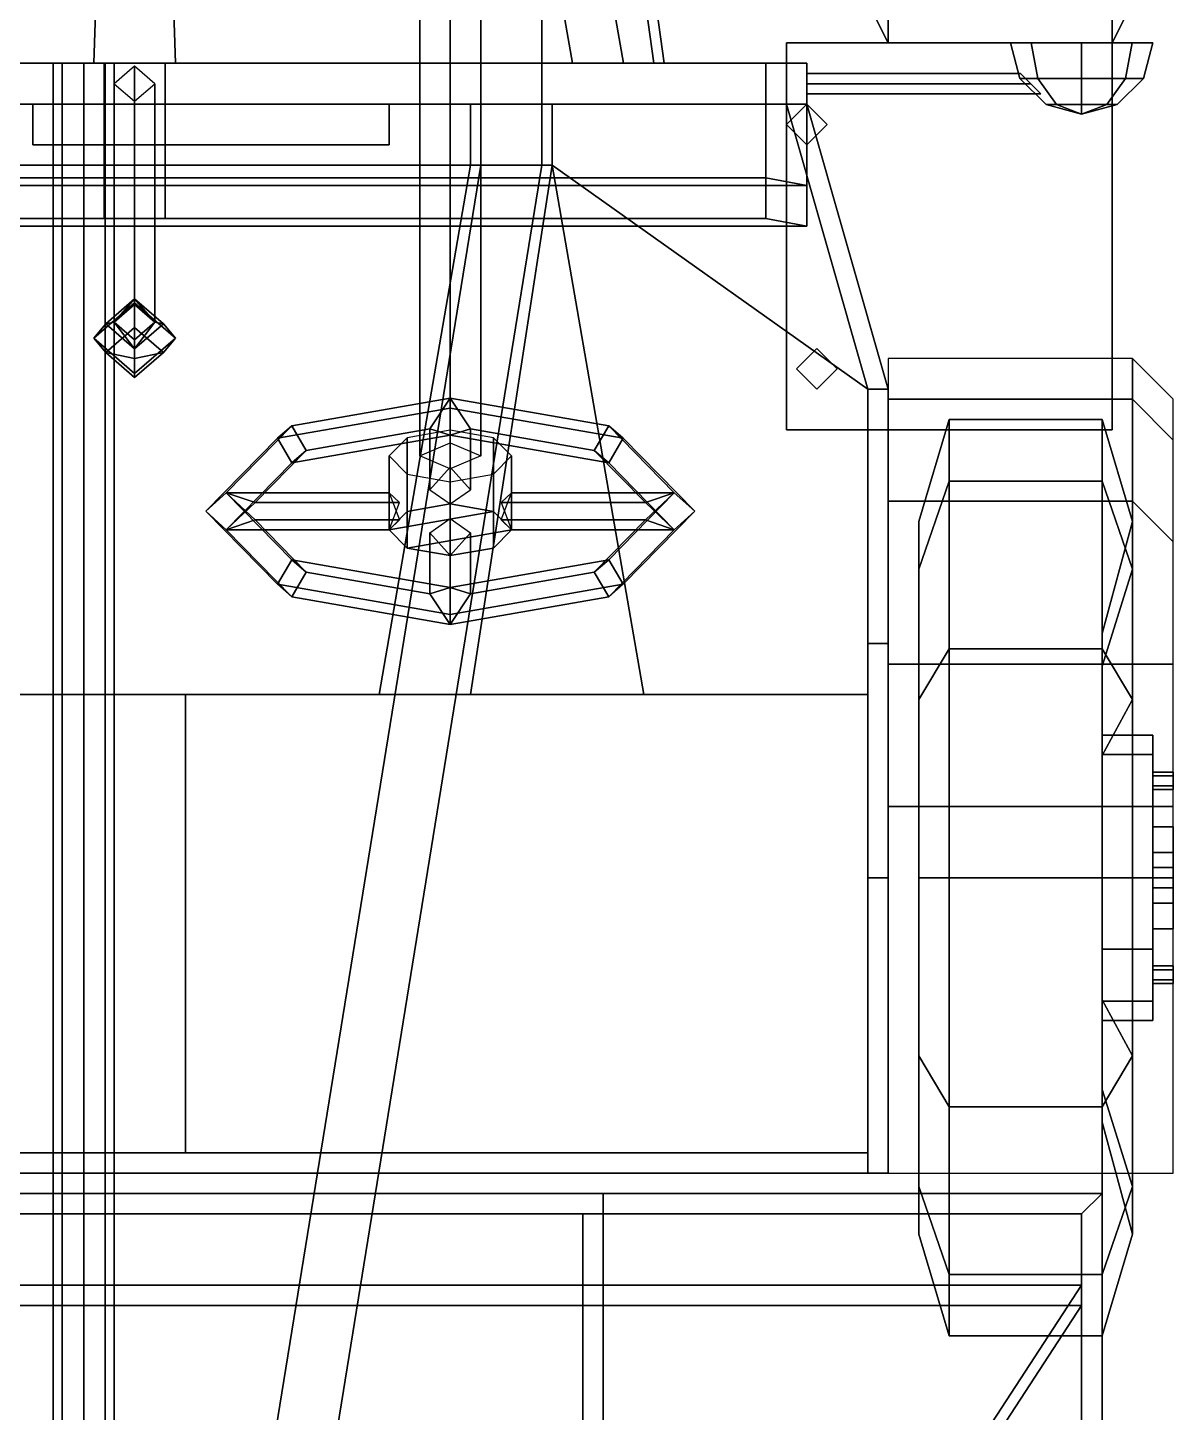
# Model space of a CAD drawing. Header units: millimetres. Extents: x -1 to 1, y -2.9 to 10.8.
# Drawn here: x -0.105 to 1.02, y -0.165 to 1.195 of the extents above; entities that cross this region are included whole.
import ezdxf

# ---------------------------------------------------------------- set-up
doc = ezdxf.new("R2010")
doc.units = ezdxf.units.MM
for name, color, linetype in [('cargo_box', 3, 'Continuous'), ('frame', 5, 'Continuous'), ('insides', 1, 'Continuous'), ('wheels', 2, 'Continuous')]:
    doc.layers.add(name, color=color, linetype=linetype)

msp = doc.modelspace()

# ---------------------------------------------------------------- linework, layer by layer
for points in [[(0.35, 2.38, 0.68), (0.52, 1.16, 0.68), (-0.52, 1.16, 0.68), (-0.35, 2.38, 0.68)], [(0.481, 1.44, 1.1189), (0.52, 1.16, 0.68), (0.35, 2.38, 0.68), (0.35, 2.38, 0.88)], [(-0.381, 1.44, 1.2289), (-0.43, 1.16, 1.32), (-0.04, 1.16, 1.34), (-0.031, 1.44, 1.2589)], [(-0.031, 1.44, 1.2589), (-0.04, 1.16, 1.34), (0.04, 1.16, 1.34), (0.031, 1.44, 1.2589)], [(0.031, 1.44, 1.2589), (0.04, 1.16, 1.34), (0.43, 1.16, 1.32), (0.381, 1.44, 1.2289)], [(0.381, 1.44, 1.2289), (0.43, 1.16, 1.32), (0.48, 1.16, 1.3), (0.431, 1.44, 1.2089)], [(0.431, 1.44, 1.2089), (0.48, 1.16, 1.3), (0.51, 1.16, 1.26), (0.471, 1.44, 1.1689)], [(0.471, 1.44, 1.1689), (0.51, 1.16, 1.26), (0.52, 1.16, 1.19), (0.481, 1.44, 1.1189)], [(0.481, 1.44, 1.1189), (0.52, 1.16, 1.19), (0.52, 1.16, 0.68)], [(0.74, 1.18, 0.48), (0.74, 1.21, 0.62), (0.7, 1.29, 0.62), (0.7, 1.26, 0.5)], [(1, 1.26, 0.5), (1, 1.29, 0.62), (0.96, 1.21, 0.62), (0.96, 1.18, 0.48)], [(0.74, 1.18, 0.39), (0.74, 1.18, 0.48), (0.7, 1.26, 0.5), (0.7, 1.26, 0.39)], [(1, 1.26, 0.39), (1, 1.26, 0.5), (0.96, 1.18, 0.48), (0.96, 1.18, 0.39)], [(0.96, 1.18, 0.48), (0.96, 1.21, 0.62), (0.74, 1.21, 0.62), (0.74, 1.18, 0.48)], [(0.64, 1.18, 0.4), (0.64, 0.8, 0.4), (0.64, 0.8, 0.44), (0.64, 1.18, 0.44)], [(0.96, 1.18, 0.44), (0.96, 1.18, 0.4), (0.64, 1.18, 0.4), (0.64, 1.18, 0.44)], [(0.96, 1.18, 0.4), (0.96, 0.8, 0.4), (0.64, 0.8, 0.4), (0.64, 1.18, 0.4)], [(0.64, 1.18, 0.44), (0.64, 0.8, 0.44), (0.96, 0.8, 0.44), (0.96, 1.18, 0.44)], [(0.96, 1.18, 0.39), (0.96, 1.18, 0.48), (0.74, 1.18, 0.48), (0.74, 1.18, 0.39)], [(0.8694, 1.145, 1.22), (0.86, 1.18, 1.22), (0.8805, 1.18, 1.1705), (0.8871, 1.145, 1.1771)], [(0.8871, 1.145, 1.2629), (0.8805, 1.18, 1.2695), (0.86, 1.18, 1.22), (0.8694, 1.145, 1.22)], [(0.8805, 1.18, 1.1705), (0.86, 1.18, 1.22), (0.9795, 1.18, 1.2695), (1, 1.18, 1.22)], [(0.86, 1.18, 1.22), (0.8805, 1.18, 1.2695), (0.93, 1.18, 1.29), (0.9795, 1.18, 1.2695)], [(0.8871, 1.145, 1.1771), (0.8805, 1.18, 1.1705), (0.93, 1.18, 1.15), (0.93, 1.145, 1.1594)], [(0.93, 1.145, 1.2806), (0.93, 1.18, 1.29), (0.8805, 1.18, 1.2695), (0.8871, 1.145, 1.2629)], [(0.93, 1.18, 1.15), (0.8805, 1.18, 1.1705), (1, 1.18, 1.22), (0.9795, 1.18, 1.1705)], [(0.93, 1.145, 1.1594), (0.93, 1.18, 1.15), (0.9795, 1.18, 1.1705), (0.9729, 1.145, 1.1771)], [(0.9729, 1.145, 1.2629), (0.9795, 1.18, 1.2695), (0.93, 1.18, 1.29), (0.93, 1.145, 1.2806)], [(0.96, 0.8, 0.44), (0.96, 0.8, 0.4), (0.96, 1.18, 0.4), (0.96, 1.18, 0.44)], [(0.9729, 1.145, 1.1771), (0.9795, 1.18, 1.1705), (1, 1.18, 1.22), (0.9906, 1.145, 1.22)], [(0.9906, 1.145, 1.22), (1, 1.18, 1.22), (0.9795, 1.18, 1.2695), (0.9729, 1.145, 1.2629)], [(0.52, 1.16, 0.68), (0.66, 1.16, 0.49), (-0.66, 1.16, 0.49), (-0.52, 1.16, 0.68)], [(0.66, 1.16, 0.49), (0.66, 1.12, 0.49), (-0.66, 1.12, 0.49), (-0.66, 1.16, 0.49)], [(-0.66, 1.16, 1.41), (-0.66, 1.12, 1.41), (0.66, 1.12, 1.41), (0.66, 1.16, 1.41)], [(-0.04, 1.16, 1.34), (-0.66, 1.16, 1.41), (0.66, 1.16, 1.41), (0.04, 1.16, 1.34)], [(-0.43, 1.16, 1.32), (-0.66, 1.16, 1.41), (-0.66, 1.16, 1.41), (-0.04, 1.16, 1.34)], [(0.03, 1.0475, 1.86), (0.03, 1.16, 1.41), (-0.03, 1.16, 1.41), (-0.03, 1.0475, 1.86)], [(-0.03, 1.16, 1.41), (-0.03, 1.12, 1.41), (-0.03, 1.0075, 1.86), (-0.03, 1.0475, 1.86)], [(0.03, 1.0075, 1.86), (0.03, 1.12, 1.41), (0.03, 1.16, 1.41), (0.03, 1.0475, 1.86)], [(0.04, 1.16, 1.34), (0.66, 1.16, 1.41), (0.66, 1.16, 1.41), (0.43, 1.16, 1.32)], [(0.43, 1.16, 1.32), (0.66, 1.16, 1.41), (0.66, 1.16, 1.41), (0.48, 1.16, 1.3)], [(0.48, 1.16, 1.3), (0.66, 1.16, 1.41), (0.66, 1.16, 1.41), (0.51, 1.16, 1.26)], [(0.51, 1.16, 1.26), (0.66, 1.16, 1.41), (0.66, 1.16, 1.41), (0.52, 1.16, 1.19)], [(0.66, 1.16, 1.41), (0.66, 1.16, 0.49), (0.52, 1.16, 0.68), (0.52, 1.16, 1.19)], [(0.62, 1.16, 1.41), (0.62, 1.12, 1.41), (0.62, 1.0075, 1.86), (0.62, 1.0475, 1.86)], [(0.66, 1.04, 1.89), (0.66, 1.16, 1.41), (0.62, 1.16, 1.41), (0.62, 1.0475, 1.86)], [(0.66, 1.12, 1.41), (0.66, 1.12, 0.49), (0.66, 1.16, 0.49), (0.66, 1.16, 1.41)], [(0.66, 1, 1.89), (0.66, 1.12, 1.41), (0.66, 1.16, 1.41), (0.66, 1.04, 1.89)], [(0.88, 1.14, 1.23), (0.87, 1.15, 1.22), (0.66, 1.15, 1.22), (0.66, 1.14, 1.23)], [(0.87, 1.15, 1.22), (0.88, 1.14, 1.21), (0.66, 1.14, 1.21), (0.66, 1.15, 1.22)], [(0.895, 1.1194, 1.22), (0.8694, 1.145, 1.22), (0.8871, 1.145, 1.1771), (0.9053, 1.1194, 1.1953)], [(0.9053, 1.1194, 1.2447), (0.8871, 1.145, 1.2629), (0.8694, 1.145, 1.22), (0.895, 1.1194, 1.22)], [(0.9053, 1.1194, 1.1953), (0.8871, 1.145, 1.1771), (0.93, 1.145, 1.1594), (0.93, 1.1194, 1.185)], [(0.93, 1.1194, 1.255), (0.93, 1.145, 1.2806), (0.8871, 1.145, 1.2629), (0.9053, 1.1194, 1.2447)], [(0.93, 1.1194, 1.185), (0.93, 1.145, 1.1594), (0.9729, 1.145, 1.1771), (0.9547, 1.1194, 1.1953)], [(0.9547, 1.1194, 1.2447), (0.9729, 1.145, 1.2629), (0.93, 1.145, 1.2806), (0.93, 1.1194, 1.255)], [(0.9547, 1.1194, 1.1953), (0.9729, 1.145, 1.1771), (0.9906, 1.145, 1.22), (0.965, 1.1194, 1.22)], [(0.965, 1.1194, 1.22), (0.9906, 1.145, 1.22), (0.9729, 1.145, 1.2629), (0.9547, 1.1194, 1.2447)], [(0.89, 1.13, 1.22), (0.88, 1.14, 1.23), (0.66, 1.14, 1.23), (0.66, 1.13, 1.22)], [(0.88, 1.14, 1.21), (0.89, 1.13, 1.22), (0.66, 1.13, 1.22), (0.66, 1.14, 1.21)], [(-0.03, 1.0075, 1.86), (-0.03, 1.12, 1.41), (0.03, 1.12, 1.41), (0.03, 1.0075, 1.86)], [(0.62, 1.0075, 1.86), (0.62, 1.12, 1.41), (0.66, 1.12, 1.41), (0.66, 1, 1.89)], [(0.64, 1.12, 0.49), (0.66, 1.12, 0.49), (0.74, 0.84, 0.49), (0.72, 0.84, 0.49)], [(0.72, 0.84, 0.83), (0.74, 0.84, 0.83), (0.66, 1.12, 0.99), (0.64, 1.12, 0.99)], [(0.66, 1.12, 0.44), (0.64, 1.1, 0.44), (0.64, 1.1, 0.49), (0.66, 1.12, 0.49)], [(0.74, 0.84, 0.83), (0.74, 0.84, 0.49), (0.66, 1.12, 0.49), (0.66, 1.12, 0.99)], [(0.68, 1.1, 0.44), (0.66, 1.12, 0.44), (0.66, 1.12, 0.49), (0.68, 1.1, 0.49)], [(0.93, 1.11, 1.22), (0.895, 1.1194, 1.22), (0.9053, 1.1194, 1.1953), (0.93, 1.11, 1.22)], [(0.93, 1.11, 1.22), (0.9053, 1.1194, 1.2447), (0.895, 1.1194, 1.22), (0.93, 1.11, 1.22)], [(0.93, 1.11, 1.22), (0.9053, 1.1194, 1.1953), (0.93, 1.1194, 1.185), (0.93, 1.11, 1.22)], [(0.93, 1.11, 1.22), (0.93, 1.1194, 1.255), (0.9053, 1.1194, 1.2447), (0.93, 1.11, 1.22)], [(0.93, 1.11, 1.22), (0.93, 1.1194, 1.185), (0.9547, 1.1194, 1.1953), (0.93, 1.11, 1.22)], [(0.93, 1.11, 1.22), (0.9547, 1.1194, 1.1953), (0.965, 1.1194, 1.22), (0.93, 1.11, 1.22)], [(0.93, 1.11, 1.22), (0.965, 1.1194, 1.22), (0.9547, 1.1194, 1.2447), (0.93, 1.11, 1.22)], [(0.93, 1.11, 1.22), (0.9547, 1.1194, 1.2447), (0.93, 1.1194, 1.255), (0.93, 1.11, 1.22)], [(0.64, 1.1, 0.44), (0.66, 1.08, 0.44), (0.66, 1.08, 0.49), (0.64, 1.1, 0.49)], [(0.66, 1.08, 0.44), (0.68, 1.1, 0.44), (0.68, 1.1, 0.49), (0.66, 1.08, 0.49)], [(-0.62, 1.0475, 1.86), (-0.66, 1.04, 1.89), (0.66, 1.04, 1.89), (0.62, 1.0475, 1.86)], [(-0.62, 1.0075, 1.86), (-0.62, 1.0475, 1.86), (-0.03, 1.0475, 1.86), (-0.03, 1.0075, 1.86)], [(0.03, 1.0075, 1.86), (0.03, 1.0475, 1.86), (0.62, 1.0475, 1.86), (0.62, 1.0075, 1.86)], [(-0.66, 1.04, 1.89), (-0.66, 1, 1.89), (0.66, 1, 1.89), (0.66, 1.04, 1.89)], [(-0.66, 1, 1.89), (-0.62, 1.0075, 1.86), (0.62, 1.0075, 1.86), (0.66, 1, 1.89)], [(0.67, 0.88, 0.44), (0.65, 0.86, 0.44), (0.65, 0.86, 0.49), (0.67, 0.88, 0.49)], [(0.69, 0.86, 0.44), (0.67, 0.88, 0.44), (0.67, 0.88, 0.49), (0.69, 0.86, 0.49)], [(0.65, 0.86, 0.44), (0.67, 0.84, 0.44), (0.67, 0.84, 0.49), (0.65, 0.86, 0.49)], [(0.67, 0.84, 0.44), (0.69, 0.86, 0.44), (0.69, 0.86, 0.49), (0.67, 0.84, 0.49)], [(0.74, 0.87, 0.74), (0.74, 0.83, 0.92), (0.98, 0.83, 0.92), (0.98, 0.87, 0.74)], [(0.98, 0.87, 0.74), (0.98, 0.83, 0.92), (1.02, 0.79, 0.91), (1.02, 0.83, 0.74)], [(0.72, 0.84, 0.49), (0.74, 0.84, 0.49), (0.74, 0.07, 0.49), (0.72, 0.07, 0.49)], [(0.72, 0.59, 0.83), (0.74, 0.59, 0.83), (0.74, 0.84, 0.83), (0.72, 0.84, 0.83)], [(0.74, 0.59, 0.83), (0.74, 0.07, 0.49), (0.74, 0.84, 0.49), (0.74, 0.84, 0.83)], [(0.74, 0.59, 0.83), (0.74, 0.4497, 1.2144), (0.74, 0.83, 0.92), (0.74, 0.84, 0.83)], [(0.74, 0.83, 0.92), (0.74, 0.73, 1.07), (0.98, 0.73, 1.07), (0.98, 0.83, 0.92)], [(0.74, 0.4497, 1.2144), (0.74, 0.57, 1.18), (0.74, 0.73, 1.07), (0.74, 0.83, 0.92)], [(0.98, 0.83, 0.92), (0.98, 0.73, 1.07), (1.02, 0.69, 1.05), (1.02, 0.79, 0.91)], [(0.64, 0.8, 0.44), (0.64, 0.8, 0.4), (0.96, 0.8, 0.4), (0.96, 0.8, 0.44)], [(0.74, 0.73, 1.07), (0.74, 0.57, 1.18), (0.98, 0.57, 1.18), (0.98, 0.73, 1.07)], [(0.98, 0.73, 1.07), (0.98, 0.57, 1.18), (1.02, 0.57, 1.14), (1.02, 0.69, 1.05)], [(0.74, 0.36, 1.46), (0.74, 0.59, 0.83), (0.72, 0.59, 0.83), (0.72, 0.36, 1.46)], [(0.74, 0.07, 1.46), (0.74, 0.07, 0.49), (0.74, 0.59, 0.83), (0.74, 0.36, 1.46)], [(0.74, 0.57, 1.18), (0.74, 0.43, 1.22), (0.98, 0.43, 1.22), (0.98, 0.57, 1.18)], [(0.98, 0.57, 1.18), (0.98, 0.43, 1.22), (1.02, 0.43, 1.18), (1.02, 0.57, 1.14)], [(0.74, 0.43, 1.22), (0.74, 0.07, 1.22), (0.98, 0.07, 1.22), (0.98, 0.43, 1.22)], [(0.98, 0.43, 1.22), (0.98, 0.07, 1.22), (1.02, 0.07, 1.18), (1.02, 0.43, 1.18)], [(0.72, 0.07, 1.46), (0.74, 0.07, 1.46), (0.74, 0.36, 1.46), (0.72, 0.36, 1.46)], [(-0.72, 0.09, 1.46), (-0.72, 0.07, 1.46), (0.72, 0.07, 1.46), (0.72, 0.09, 1.46)], [(-0.72, 0.07, 1.46), (-0.72, 0.07, 0.49), (0.72, 0.07, 0.49), (0.72, 0.07, 1.46)], [(0.72, 0.07, 0.49), (0.74, 0.07, 0.49), (0.74, 0.07, 1.46), (0.72, 0.07, 1.46)], [(-0.93, -0.04, 2.2), (-0.93, -0.06, 2.2), (0.93, -0.06, 2.2), (0.93, -0.04, 2.2)], [(-0.44, -0.7923, 1.11), (-0.93, -0.04, 2.2), (0.93, -0.04, 2.2), (0.44, -0.7923, 1.11)], [(0.93, -0.04, 2.2), (0.93, -0.7923, 1.11), (0.44, -0.7923, 1.11), (0.93, -0.04, 2.2)], [(0.93, -0.06, 2.2), (0.93, -0.3913, 1.72), (0.93, -0.3713, 1.72), (0.93, -0.04, 2.2)], [(-0.93, -0.06, 2.2), (-0.44, -0.8123, 1.11), (0.44, -0.8123, 1.11), (0.93, -0.06, 2.2)], [(0.93, -0.06, 2.2), (0.44, -0.8123, 1.11), (0.93, -0.8123, 1.11), (0.93, -0.06, 2.2)]]:
    msp.add_3dface(points)
at = {"layer": 'cargo_box'}
for points in [[(-0.95, 0.05, 1.72), (0.95, 0.05, 1.72), (0.46, 0.05, 1.09), (-0.46, 0.05, 1.09)], [(0.93, 0.03, 1.72), (0.95, 0.05, 1.72), (-0.95, 0.05, 1.72), (-0.93, 0.03, 1.72)], [(0.46, 0.05, 0.74), (0.46, -2.69, 0.74), (-0.46, -2.69, 0.74), (-0.46, 0.05, 0.74)], [(-0.46, 0.05, 1.09), (0.46, 0.05, 1.09), (0.46, 0.05, 0.74), (-0.46, 0.05, 0.74)], [(0.95, 0.05, 1.09), (0.95, -2.69, 1.09), (0.46, -2.69, 1.09), (0.46, 0.05, 1.09)], [(0.46, 0.05, 1.09), (0.46, -2.69, 1.09), (0.46, -2.69, 0.74), (0.46, 0.05, 0.74)], [(0.95, 0.05, 1.72), (0.95, 0.05, 1.72), (0.95, 0.05, 1.09), (0.46, 0.05, 1.09)], [(0.93, -2.67, 1.72), (0.95, -2.69, 1.72), (0.95, 0.05, 1.72), (0.93, 0.03, 1.72)], [(0.95, 0.05, 1.72), (0.95, -2.69, 1.72), (0.95, -2.69, 1.09), (0.95, 0.05, 1.09)], [(0.93, 0.03, 1.72), (-0.93, 0.03, 1.72), (-0.44, 0.03, 1.11), (0.44, 0.03, 1.11)], [(0.44, 0.03, 1.11), (-0.44, 0.03, 1.11), (-0.44, 0.03, 0.78), (0.44, 0.03, 0.78)], [(0.44, 0.03, 0.78), (-0.44, 0.03, 0.78), (-0.44, -2.67, 0.78), (0.44, -2.67, 0.78)], [(0.44, 0.03, 0.78), (0.44, -2.67, 0.78), (0.44, -2.67, 1.11), (0.44, 0.03, 1.11)], [(0.93, 0.03, 1.72), (0.93, 0.03, 1.72), (0.44, 0.03, 1.11), (0.93, 0.03, 1.11)], [(0.93, 0.03, 1.11), (0.44, 0.03, 1.11), (0.44, -2.67, 1.11), (0.93, -2.67, 1.11)], [(0.93, 0.03, 1.11), (0.93, -2.67, 1.11), (0.93, -2.67, 1.72), (0.93, 0.03, 1.72)]]:
    msp.add_3dface(points, dxfattribs=at)
at = {"layer": 'frame'}
for points in [[(0.34, 2.4, 0.68), (0.34, 1.06, 0.68), (0.4, 1.06, 0.68), (0.4, 2.4, 0.68)], [(0.34, 2.4, 0.62), (0.34, 1.92, 0.62), (0.34, 1.06, 0.68), (0.34, 2.4, 0.68)], [(0.4, 1.06, 0.68), (0.4, 1.92, 0.62), (0.4, 2.4, 0.62), (0.4, 2.4, 0.68)], [(0.34, 1.27, 0.49), (0.34, 1.06, 0.49), (0.34, 1.06, 0.68), (0.34, 1.92, 0.62)], [(0.4, 1.06, 0.68), (0.4, 1.06, 0.49), (0.4, 1.27, 0.49), (0.4, 1.92, 0.62)], [(0.4, 1.27, 0.49), (0.4, 1.06, 0.49), (0.34, 1.06, 0.49), (0.34, 1.27, 0.49)], [(-0.0712, -0.3188, 0.5088), (-0.08, -0.31, 0.53), (-0.08, 1.16, 0.53), (-0.0712, 1.16, 0.5088)], [(-0.08, -0.31, 0.53), (-0.0712, -0.3188, 0.5512), (-0.0712, 1.16, 0.5512), (-0.08, 1.16, 0.53)], [(-0.05, -0.34, 0.5), (-0.0712, -0.3188, 0.5088), (-0.0712, 1.16, 0.5088), (-0.05, 1.16, 0.5)], [(-0.0712, -0.3188, 0.5512), (-0.05, -0.34, 0.56), (-0.05, 1.16, 0.56), (-0.0712, 1.16, 0.5512)], [(-0.05, -0.34, 0.56), (-0.0288, -0.3612, 0.5512), (-0.0288, 1.16, 0.5512), (-0.05, 1.16, 0.56)], [(-0.0288, -0.3612, 0.5088), (-0.05, -0.34, 0.5), (-0.05, 1.16, 0.5), (-0.0288, 1.16, 0.5088)], [(-0.0288, -0.3612, 0.5512), (-0.02, -0.37, 0.53), (-0.02, 1.16, 0.53), (-0.0288, 1.16, 0.5512)], [(-0.02, -0.37, 0.53), (-0.0288, -0.3612, 0.5088), (-0.0288, 1.16, 0.5088), (-0.02, 1.16, 0.53)], [(0.34, 1.06, 0.68), (0.11, -0.36, 0.68), (0.17, -0.36, 0.68), (0.4, 1.06, 0.68)], [(0.34, 1.06, 0.49), (0.11, -0.36, 0.49), (0.11, -0.36, 0.68), (0.34, 1.06, 0.68)], [(0.4, 1.06, 0.49), (0.17, -0.36, 0.49), (0.11, -0.36, 0.49), (0.34, 1.06, 0.49)], [(0.17, -0.36, 0.68), (0.17, -0.36, 0.49), (0.4, 1.06, 0.49), (0.4, 1.06, 0.68)]]:
    msp.add_3dface(points, dxfattribs=at)
at = {"layer": 'insides'}
for points in [[(0.31, 1.2402, 1.1605), (0.28, 1.2275, 1.1333), (0.28, 0.7744, 1.3446), (0.31, 0.7871, 1.3718)], [(0.34, 1.2275, 1.1333), (0.31, 1.2402, 1.1605), (0.31, 0.7871, 1.3718), (0.34, 0.7744, 1.3446)], [(0.28, 1.2275, 1.1333), (0.31, 1.2149, 1.1061), (0.31, 0.7617, 1.3175), (0.28, 0.7744, 1.3446)], [(0.31, 1.2149, 1.1061), (0.34, 1.2275, 1.1333), (0.34, 0.7744, 1.3446), (0.31, 0.7617, 1.3175)], [(0, 1.1573, 0.787), (-0.02, 1.14, 0.777), (-0.02, 0.9059, 1.1825), (0, 0.9232, 1.1925)], [(0.02, 1.14, 0.777), (0, 1.1573, 0.787), (0, 0.9232, 1.1925), (0.02, 0.9059, 1.1825)], [(-0.02, 1.14, 0.777), (0, 1.1227, 0.767), (0, 0.8885, 1.1725), (-0.02, 0.9059, 1.1825)], [(0, 1.1227, 0.767), (0.02, 1.14, 0.777), (0.02, 0.9059, 1.1825), (0, 0.8885, 1.1725)], [(-0.66, 1.12, 1.41), (-0.1, 1.12, 1.38), (0.25, 1.12, 1.38), (0.66, 1.12, 1.41)], [(-0.64, 1.12, 0.99), (-0.1, 1.12, 1.17), (-0.1, 1.12, 1.38), (-0.66, 1.12, 1.41)], [(-0.1, 1.12, 1.17), (-0.64, 1.12, 0.99), (0.64, 1.12, 0.99), (0.25, 1.12, 1.17)], [(-0.64, 1.12, 0.99), (-0.41, 1.12, 0.69), (-0.33, 1.12, 0.69), (0.64, 1.12, 0.99)], [(-0.33, 1.12, 0.51), (-0.33, 1.06, 0.51), (0.33, 1.06, 0.51), (0.33, 1.12, 0.51)], [(-0.33, 1.12, 0.69), (-0.33, 1.12, 0.69), (0.33, 1.12, 0.69), (0.64, 1.12, 0.99)], [(0.33, 1.12, 0.69), (-0.33, 1.12, 0.69), (-0.33, 1.12, 0.51), (0.33, 1.12, 0.51)], [(-0.1, 1.12, 1.17), (-0.1, 1.08, 1.17), (-0.1, 1.08, 1.38), (-0.1, 1.12, 1.38)], [(0.25, 1.12, 1.17), (0.25, 1.08, 1.17), (-0.1, 1.08, 1.17), (-0.1, 1.12, 1.17)], [(-0.1, 1.12, 1.38), (-0.1, 1.08, 1.38), (0.25, 1.08, 1.38), (0.25, 1.12, 1.38)], [(0.25, 1.08, 1.38), (0.25, 1.08, 1.17), (0.25, 1.12, 1.17), (0.25, 1.12, 1.38)], [(0.25, 1.12, 1.38), (0.25, 1.12, 1.17), (0.64, 1.12, 0.99), (0.66, 1.12, 1.41)], [(0.33, 1.12, 0.69), (0.33, 1.06, 0.69), (0.41, 1.06, 0.69), (0.41, 1.12, 0.69)], [(0.33, 1.12, 0.51), (0.33, 1.06, 0.51), (0.33, 1.06, 0.69), (0.33, 1.12, 0.69)], [(0.33, 1.12, 0.69), (0.33, 1.12, 0.69), (0.41, 1.12, 0.69), (0.64, 1.12, 0.99)], [(0.41, 1.12, 0.51), (0.41, 1.06, 0.51), (0.72, 0.84, 0.51), (0.64, 1.12, 0.51)], [(0.41, 1.12, 0.69), (0.41, 1.06, 0.69), (0.41, 1.06, 0.51), (0.41, 1.12, 0.51)], [(0.64, 1.12, 0.99), (0.41, 1.12, 0.69), (0.41, 1.12, 0.51), (0.64, 1.12, 0.51)], [(0.64, 1.12, 0.99), (0.64, 1.12, 0.51), (0.72, 0.84, 0.51), (0.72, 0.84, 0.83)], [(0.66, 1.12, 1.41), (0.64, 1.12, 0.99), (0.66, 1.12, 0.99), (0.66, 1.12, 1.41)], [(-0.1, 1.08, 1.38), (-0.1, 1.08, 1.17), (0.25, 1.08, 1.17), (0.25, 1.08, 1.38)], [(-0.33, 1.06, 0.51), (-0.24, 0.54, 0.51), (0.24, 0.54, 0.51), (0.33, 1.06, 0.51)], [(0.33, 1.06, 0.69), (0.24, 0.54, 0.69), (0.33, 0.54, 0.69), (0.41, 1.06, 0.69)], [(0.33, 1.06, 0.51), (0.24, 0.54, 0.51), (0.24, 0.54, 0.69), (0.33, 1.06, 0.69)], [(0.41, 1.06, 0.51), (0.33, 0.54, 0.51), (0.72, 0.54, 0.51), (0.72, 0.84, 0.51)], [(0.41, 1.06, 0.69), (0.5, 0.54, 0.69), (0.5, 0.54, 0.51), (0.41, 1.06, 0.51)], [(0, 0.9246, 1.23), (0, 0.9286, 1.1996), (-0.0283, 0.9041, 1.1855), (-0.04, 0.89, 1.21)], [(0, 0.9286, 1.1996), (-0.02, 0.9059, 1.1825), (-0.02, 0.9059, 1.1825), (-0.0283, 0.9041, 1.1855)], [(0, 0.9286, 1.1996), (0, 0.9232, 1.1925), (0, 0.9232, 1.1925), (-0.02, 0.9059, 1.1825)], [(0.04, 0.89, 1.21), (0.0283, 0.9041, 1.1855), (0, 0.9286, 1.1996), (0, 0.9246, 1.23)], [(0.0283, 0.9041, 1.1855), (0.02, 0.9059, 1.1825), (0.02, 0.9059, 1.1825), (0, 0.9286, 1.1996)], [(0, 0.9286, 1.1996), (0.02, 0.9059, 1.1825), (0.02, 0.9059, 1.1825), (0, 0.9232, 1.1925)], [(0, 0.9004, 1.2486), (0, 0.9246, 1.23), (-0.04, 0.89, 1.21), (-0.0283, 0.8759, 1.2345)], [(0.0283, 0.8759, 1.2345), (0.04, 0.89, 1.21), (0, 0.9246, 1.23), (0, 0.9004, 1.2486)], [(-0.04, 0.89, 1.21), (-0.0283, 0.9041, 1.1855), (0, 0.8796, 1.1714), (0, 0.8554, 1.19)], [(-0.0283, 0.9041, 1.1855), (-0.02, 0.9059, 1.1825), (-0.02, 0.9059, 1.1825), (0, 0.8796, 1.1714)], [(0, 0.87, 1.2446), (0, 0.9004, 1.2486), (-0.0283, 0.8759, 1.2345), (0, 0.87, 1.2446)], [(0, 0.8796, 1.1714), (-0.02, 0.9059, 1.1825), (-0.02, 0.9059, 1.1825), (0, 0.8885, 1.1725)], [(0, 0.8796, 1.1714), (0.02, 0.9059, 1.1825), (0.02, 0.9059, 1.1825), (0.0283, 0.9041, 1.1855)], [(0, 0.8796, 1.1714), (0, 0.8885, 1.1725), (0, 0.8885, 1.1725), (0.02, 0.9059, 1.1825)], [(0, 0.8554, 1.19), (0, 0.8796, 1.1714), (0.0283, 0.9041, 1.1855), (0.04, 0.89, 1.21)], [(0, 0.87, 1.2446), (0.0283, 0.8759, 1.2345), (0, 0.9004, 1.2486), (0, 0.87, 1.2446)], [(-0.0283, 0.8759, 1.2345), (-0.04, 0.89, 1.21), (0, 0.8554, 1.19), (0, 0.8514, 1.2204)], [(0, 0.8514, 1.2204), (0, 0.8554, 1.19), (0.04, 0.89, 1.21), (0.0283, 0.8759, 1.2345)], [(0, 0.87, 1.2446), (-0.0283, 0.8759, 1.2345), (0, 0.8514, 1.2204), (0, 0.87, 1.2446)], [(0, 0.87, 1.2446), (0, 0.8514, 1.2204), (0.0283, 0.8759, 1.2345), (0, 0.87, 1.2446)], [(0.31, 0.8214, 1.5875), (0.31, 0.8311, 1.5609), (0.1544, 0.8039, 1.5025), (0.1403, 0.7917, 1.5238)], [(0.31, 0.8311, 1.5609), (0.29, 0.801, 1.5438), (0.1686, 0.7798, 1.4982), (0.1544, 0.8039, 1.5025)], [(0.31, 0.7635, 1.4159), (0.29, 0.7411, 1.4153), (0.29, 0.801, 1.5438), (0.31, 0.8311, 1.5609)], [(0.33, 0.7411, 1.4153), (0.31, 0.7635, 1.4159), (0.31, 0.8311, 1.5609), (0.33, 0.801, 1.5438)], [(0.4656, 0.8039, 1.5025), (0.4514, 0.7798, 1.4982), (0.33, 0.801, 1.5438), (0.31, 0.8311, 1.5609)], [(0.4797, 0.7917, 1.5238), (0.4656, 0.8039, 1.5025), (0.31, 0.8311, 1.5609), (0.31, 0.8214, 1.5875)], [(0.72, 0.84, 0.83), (0.72, 0.84, 0.51), (0.72, 0.54, 0.51), (0.72, 0.59, 0.83)], [(0.31, 0.7948, 1.5778), (0.31, 0.8214, 1.5875), (0.1403, 0.7917, 1.5238), (0.1544, 0.7676, 1.5194)], [(0.4656, 0.7676, 1.5194), (0.4797, 0.7917, 1.5238), (0.31, 0.8214, 1.5875), (0.31, 0.7948, 1.5778)], [(0.1403, 0.7917, 1.5238), (0.1544, 0.8039, 1.5025), (0.09, 0.7381, 1.3615), (0.07, 0.72, 1.37)], [(0.1544, 0.8039, 1.5025), (0.1686, 0.7798, 1.4982), (0.1183, 0.7285, 1.3881), (0.09, 0.7381, 1.3615)], [(0.53, 0.7381, 1.3615), (0.5017, 0.7285, 1.3881), (0.4514, 0.7798, 1.4982), (0.4656, 0.8039, 1.5025)], [(0.55, 0.72, 1.37), (0.53, 0.7381, 1.3615), (0.4656, 0.8039, 1.5025), (0.4797, 0.7917, 1.5238)], [(0.1544, 0.7676, 1.5194), (0.1403, 0.7917, 1.5238), (0.07, 0.72, 1.37), (0.09, 0.7019, 1.3785)], [(0.29, 0.801, 1.5438), (0.31, 0.7948, 1.5778), (0.1544, 0.7676, 1.5194), (0.1686, 0.7798, 1.4982)], [(0.2676, 0.7923, 1.3831), (0.25, 0.7744, 1.3446), (0.25, 0.7019, 1.3785), (0.2676, 0.7198, 1.4169)], [(0.31, 0.7997, 1.399), (0.2676, 0.7923, 1.3831), (0.2676, 0.7198, 1.4169), (0.31, 0.7272, 1.4328)], [(0.29, 0.7411, 1.4153), (0.31, 0.7272, 1.4328), (0.31, 0.7948, 1.5778), (0.29, 0.801, 1.5438)], [(0.31, 0.7272, 1.4328), (0.33, 0.7411, 1.4153), (0.33, 0.801, 1.5438), (0.31, 0.7948, 1.5778)], [(0.4514, 0.7798, 1.4982), (0.4656, 0.7676, 1.5194), (0.31, 0.7948, 1.5778), (0.33, 0.801, 1.5438)], [(0.3524, 0.7923, 1.3831), (0.31, 0.7997, 1.399), (0.31, 0.7272, 1.4328), (0.3524, 0.7198, 1.4169)], [(0.37, 0.7744, 1.3446), (0.3524, 0.7923, 1.3831), (0.3524, 0.7198, 1.4169), (0.37, 0.7019, 1.3785)], [(0.53, 0.7019, 1.3785), (0.55, 0.72, 1.37), (0.4797, 0.7917, 1.5238), (0.4656, 0.7676, 1.5194)], [(0.1686, 0.7798, 1.4982), (0.1544, 0.7676, 1.5194), (0.09, 0.7019, 1.3785), (0.1183, 0.7285, 1.3881)], [(0.5017, 0.7285, 1.3881), (0.53, 0.7019, 1.3785), (0.4656, 0.7676, 1.5194), (0.4514, 0.7798, 1.4982)], [(0.25, 0.7744, 1.3446), (0.2676, 0.7564, 1.3062), (0.2676, 0.6839, 1.34), (0.25, 0.7019, 1.3785)], [(0.3524, 0.7564, 1.3062), (0.37, 0.7744, 1.3446), (0.37, 0.7019, 1.3785), (0.3524, 0.6839, 1.34)], [(0.2676, 0.7564, 1.3062), (0.31, 0.749, 1.2903), (0.31, 0.6765, 1.3241), (0.2676, 0.6839, 1.34)], [(0.31, 0.749, 1.2903), (0.3524, 0.7564, 1.3062), (0.3524, 0.6839, 1.34), (0.31, 0.6765, 1.3241)], [(0.07, 0.72, 1.37), (0.09, 0.7381, 1.3615), (0.1544, 0.6724, 1.2206), (0.1403, 0.6483, 1.2162)], [(0.09, 0.7381, 1.3615), (0.1183, 0.7115, 1.3519), (0.1686, 0.6602, 1.2418), (0.1544, 0.6724, 1.2206)], [(0.26, 0.7285, 1.3881), (0.25, 0.7381, 1.3615), (0.09, 0.7381, 1.3615), (0.1183, 0.7285, 1.3881)], [(0.25, 0.7381, 1.3615), (0.26, 0.7115, 1.3519), (0.1183, 0.7115, 1.3519), (0.09, 0.7381, 1.3615)], [(0.37, 0.7381, 1.3615), (0.36, 0.7285, 1.3881), (0.5017, 0.7285, 1.3881), (0.53, 0.7381, 1.3615)], [(0.36, 0.7115, 1.3519), (0.37, 0.7381, 1.3615), (0.53, 0.7381, 1.3615), (0.5017, 0.7115, 1.3519)], [(0.4656, 0.6724, 1.2206), (0.4514, 0.6602, 1.2418), (0.5017, 0.7115, 1.3519), (0.53, 0.7381, 1.3615)], [(0.4797, 0.6483, 1.2162), (0.4656, 0.6724, 1.2206), (0.53, 0.7381, 1.3615), (0.55, 0.72, 1.37)], [(0.25, 0.7019, 1.3785), (0.26, 0.7285, 1.3881), (0.1183, 0.7285, 1.3881), (0.09, 0.7019, 1.3785)], [(0.25, 0.7019, 1.3785), (0.3524, 0.7198, 1.4169), (0.31, 0.7272, 1.4328), (0.2676, 0.7198, 1.4169)], [(0.36, 0.7285, 1.3881), (0.37, 0.7019, 1.3785), (0.53, 0.7019, 1.3785), (0.5017, 0.7285, 1.3881)], [(0.09, 0.7019, 1.3785), (0.07, 0.72, 1.37), (0.1403, 0.6483, 1.2162), (0.1544, 0.6361, 1.2375)], [(0.1183, 0.7115, 1.3519), (0.09, 0.7019, 1.3785), (0.1544, 0.6361, 1.2375), (0.1686, 0.6602, 1.2418)], [(0.26, 0.7115, 1.3519), (0.25, 0.7019, 1.3785), (0.09, 0.7019, 1.3785), (0.1183, 0.7115, 1.3519)], [(0.2676, 0.6839, 1.34), (0.37, 0.7019, 1.3785), (0.3524, 0.7198, 1.4169), (0.25, 0.7019, 1.3785)], [(0.29, 0.6989, 1.3247), (0.31, 0.7128, 1.3072), (0.31, 0.6452, 1.1622), (0.29, 0.639, 1.1962)], [(0.31, 0.7128, 1.3072), (0.33, 0.6989, 1.3247), (0.33, 0.639, 1.1962), (0.31, 0.6452, 1.1622)], [(0.37, 0.7019, 1.3785), (0.36, 0.7115, 1.3519), (0.5017, 0.7115, 1.3519), (0.53, 0.7019, 1.3785)], [(0.4514, 0.6602, 1.2418), (0.4656, 0.6361, 1.2375), (0.53, 0.7019, 1.3785), (0.5017, 0.7115, 1.3519)], [(0.4656, 0.6361, 1.2375), (0.4797, 0.6483, 1.2162), (0.55, 0.72, 1.37), (0.53, 0.7019, 1.3785)], [(0.31, 0.6765, 1.3241), (0.3524, 0.6839, 1.34), (0.37, 0.7019, 1.3785), (0.2676, 0.6839, 1.34)], [(0.31, 0.6765, 1.3241), (0.29, 0.6989, 1.3247), (0.29, 0.639, 1.1962), (0.31, 0.6089, 1.1791)], [(0.33, 0.6989, 1.3247), (0.31, 0.6765, 1.3241), (0.31, 0.6089, 1.1791), (0.33, 0.639, 1.1962)], [(0.1403, 0.6483, 1.2162), (0.1544, 0.6724, 1.2206), (0.31, 0.6452, 1.1622), (0.31, 0.6186, 1.1525)], [(0.1544, 0.6724, 1.2206), (0.1686, 0.6602, 1.2418), (0.29, 0.639, 1.1962), (0.31, 0.6452, 1.1622)], [(0.31, 0.6452, 1.1622), (0.33, 0.639, 1.1962), (0.4514, 0.6602, 1.2418), (0.4656, 0.6724, 1.2206)], [(0.31, 0.6186, 1.1525), (0.31, 0.6452, 1.1622), (0.4656, 0.6724, 1.2206), (0.4797, 0.6483, 1.2162)], [(0.1686, 0.6602, 1.2418), (0.1544, 0.6361, 1.2375), (0.31, 0.6089, 1.1791), (0.29, 0.639, 1.1962)], [(0.33, 0.639, 1.1962), (0.31, 0.6089, 1.1791), (0.4656, 0.6361, 1.2375), (0.4514, 0.6602, 1.2418)], [(0.1544, 0.6361, 1.2375), (0.1403, 0.6483, 1.2162), (0.31, 0.6186, 1.1525), (0.31, 0.6089, 1.1791)], [(0.31, 0.6089, 1.1791), (0.31, 0.6186, 1.1525), (0.4797, 0.6483, 1.2162), (0.4656, 0.6361, 1.2375)], [(0.72, 0.36, 1.46), (0.72, 0.59, 0.83), (0.72, 0.54, 0.96), (0.72, 0.36, 1.46)], [(0.72, 0.59, 0.83), (0.72, 0.59, 0.83), (0.72, 0.54, 0.51), (0.72, 0.54, 0.96)], [(-0.72, 0.54, 0.96), (-0.72, 0.09, 0.96), (-0.05, 0.09, 0.96), (-0.05, 0.54, 0.96)], [(-0.05, 0.54, 0.96), (-0.05, 0.54, 0.51), (-0.72, 0.54, 0.51), (-0.72, 0.54, 0.96)], [(-0.05, 0.09, 0.96), (-0.05, 0.09, 0.51), (-0.05, 0.54, 0.51), (-0.05, 0.54, 0.96)], [(-0.05, 0.54, 0.51), (-0.05, 0.09, 0.51), (0.05, 0.09, 0.51), (0.05, 0.54, 0.51)], [(0.05, 0.54, 0.51), (0.05, 0.09, 0.51), (0.05, 0.09, 0.96), (0.05, 0.54, 0.96)], [(0.72, 0.54, 0.96), (0.72, 0.54, 0.51), (0.05, 0.54, 0.51), (0.05, 0.54, 0.96)], [(0.05, 0.54, 0.96), (0.05, 0.09, 0.96), (0.72, 0.09, 0.96), (0.72, 0.54, 0.96)], [(0.72, 0.36, 1.46), (0.72, 0.54, 0.96), (0.72, 0.09, 0.96), (0.72, 0.09, 1.46)], [(0.72, 0.09, 1.46), (0.72, 0.09, 0.96), (-0.72, 0.09, 0.96), (-0.72, 0.09, 1.46)], [(0.05, 0.09, 0.96), (0.05, 0.09, 0.51), (-0.05, 0.09, 0.51), (-0.05, 0.09, 0.96)]]:
    msp.add_3dface(points, dxfattribs=at)
at = {"layer": 'wheels'}
for points in [[(0.8, 0.81, 0.72), (0.8, 0.7497, 0.495), (0.77, 0.6631, 0.545), (0.77, 0.71, 0.72)], [(0.8, 0.7497, 0.945), (0.8, 0.81, 0.72), (0.77, 0.71, 0.72), (0.77, 0.6631, 0.895)], [(0.8, 0.7497, 0.495), (0.8, 0.81, 0.72), (0.95, 0.81, 0.72), (0.95, 0.7497, 0.495)], [(0.8, 0.81, 0.72), (0.8, 0.7497, 0.945), (0.95, 0.7497, 0.945), (0.95, 0.81, 0.72)], [(0.95, 0.7497, 0.495), (0.95, 0.81, 0.72), (0.98, 0.71, 0.72), (0.98, 0.6631, 0.545)], [(0.95, 0.81, 0.72), (0.95, 0.7497, 0.945), (0.98, 0.6631, 0.895), (0.98, 0.71, 0.72)], [(0.8, 0.7497, 0.495), (0.8, 0.585, 0.3303), (0.77, 0.535, 0.4169), (0.77, 0.6631, 0.545)], [(0.8, 0.585, 1.1097), (0.8, 0.7497, 0.945), (0.77, 0.6631, 0.895), (0.77, 0.535, 1.0231)], [(0.8, 0.585, 0.3303), (0.8, 0.7497, 0.495), (0.95, 0.7497, 0.495), (0.95, 0.585, 0.3303)], [(0.8, 0.7497, 0.945), (0.8, 0.585, 1.1097), (0.95, 0.585, 1.1097), (0.95, 0.7497, 0.945)], [(0.95, 0.585, 0.3303), (0.95, 0.7497, 0.495), (0.98, 0.6631, 0.545), (0.98, 0.535, 0.4169)], [(0.95, 0.7497, 0.945), (0.95, 0.585, 1.1097), (0.98, 0.535, 1.0231), (0.98, 0.6631, 0.895)], [(0.77, 0.36, 1.07), (0.77, 0.71, 0.72), (0.77, 0.6631, 0.545), (0.77, 0.185, 1.0231)], [(0.77, 0.535, 1.0231), (0.77, 0.6631, 0.895), (0.77, 0.71, 0.72), (0.77, 0.36, 1.07)], [(0.98, 0.6631, 0.545), (0.98, 0.71, 0.72), (0.95, 0.6, 0.72), (0.95, 0.5678, 0.6)], [(0.98, 0.71, 0.72), (0.98, 0.6631, 0.895), (0.95, 0.5678, 0.84), (0.95, 0.6, 0.72)], [(0.77, 0.185, 1.0231), (0.77, 0.6631, 0.545), (0.77, 0.535, 0.4169), (0.77, 0.0569, 0.895)], [(0.98, 0.535, 0.4169), (0.98, 0.6631, 0.545), (0.95, 0.5678, 0.6), (0.95, 0.48, 0.5122)], [(0.98, 0.6631, 0.895), (0.98, 0.535, 1.0231), (0.95, 0.48, 0.9278), (0.95, 0.5678, 0.84)], [(0.95, 0.5678, 0.6), (0.95, 0.6, 0.72), (0.95, 0.5, 0.72), (0.95, 0.4812, 0.65)], [(0.95, 0.6, 0.72), (0.95, 0.5678, 0.84), (0.95, 0.4812, 0.79), (0.95, 0.5, 0.72)], [(0.8, 0.585, 0.3303), (0.8, 0.36, 0.27), (0.77, 0.36, 0.37), (0.77, 0.535, 0.4169)], [(0.8, 0.36, 1.17), (0.8, 0.585, 1.1097), (0.77, 0.535, 1.0231), (0.77, 0.36, 1.07)], [(0.8, 0.36, 0.27), (0.8, 0.585, 0.3303), (0.95, 0.585, 0.3303), (0.95, 0.36, 0.27)], [(0.8, 0.585, 1.1097), (0.8, 0.36, 1.17), (0.95, 0.36, 1.17), (0.95, 0.585, 1.1097)], [(0.95, 0.36, 0.27), (0.95, 0.585, 0.3303), (0.98, 0.535, 0.4169), (0.98, 0.36, 0.37)], [(0.95, 0.585, 1.1097), (0.95, 0.36, 1.17), (0.98, 0.36, 1.07), (0.98, 0.535, 1.0231)], [(0.95, 0.48, 0.5122), (0.95, 0.5678, 0.6), (0.95, 0.4812, 0.65), (0.95, 0.43, 0.5988)], [(0.95, 0.5678, 0.84), (0.95, 0.48, 0.9278), (0.95, 0.43, 0.8412), (0.95, 0.4812, 0.79)], [(0.77, 0.0569, 0.895), (0.77, 0.535, 0.4169), (0.77, 0.36, 0.37), (0.77, 0.01, 0.72)], [(0.98, 0.36, 0.37), (0.98, 0.535, 0.4169), (0.95, 0.48, 0.5122), (0.95, 0.36, 0.48)], [(0.98, 0.535, 1.0231), (0.98, 0.36, 1.07), (0.95, 0.36, 0.96), (0.95, 0.48, 0.9278)], [(0.95, 0.4812, 0.65), (0.95, 0.5, 0.72), (1, 0.5, 0.72), (1, 0.4812, 0.65)], [(0.95, 0.5, 0.72), (0.95, 0.4812, 0.79), (1, 0.4812, 0.79), (1, 0.5, 0.72)], [(1, 0.4812, 0.65), (1, 0.5, 0.72), (1, 0.4603, 0.6737), (1, 0.4639, 0.66)], [(1, 0.5, 0.72), (1, 0.4812, 0.79), (1, 0.4639, 0.78), (1, 0.4603, 0.7663)], [(1, 0.5, 0.72), (1, 0.4603, 0.7663), (1, 0.41, 0.72)], [(1, 0.4603, 0.6737), (1, 0.5, 0.72), (1, 0.41, 0.72), (1, 0.4603, 0.6737)], [(0.95, 0.43, 0.5988), (0.95, 0.4812, 0.65), (1, 0.4812, 0.65), (1, 0.43, 0.5988)], [(0.95, 0.4812, 0.79), (0.95, 0.43, 0.8412), (1, 0.43, 0.8412), (1, 0.4812, 0.79)], [(0.95, 0.36, 0.48), (0.95, 0.48, 0.5122), (0.95, 0.43, 0.5988), (0.95, 0.36, 0.58)], [(0.95, 0.48, 0.9278), (0.95, 0.36, 0.96), (0.95, 0.36, 0.86), (0.95, 0.43, 0.8412)], [(1, 0.43, 0.5988), (1, 0.4812, 0.65), (1, 0.4639, 0.66), (1, 0.4503, 0.6563)], [(1, 0.4812, 0.79), (1, 0.43, 0.8412), (1, 0.4503, 0.7837), (1, 0.4639, 0.78)], [(1, 0.4639, 0.66), (1, 0.4603, 0.6737), (1.02, 0.4603, 0.6737), (1.02, 0.4639, 0.66)], [(1, 0.4503, 0.6563), (1, 0.4639, 0.66), (1.02, 0.4639, 0.66), (1.02, 0.4503, 0.6563)], [(1, 0.4639, 0.78), (1, 0.4503, 0.7837), (1.02, 0.4503, 0.7837), (1.02, 0.4639, 0.78)], [(1, 0.4603, 0.7663), (1, 0.4639, 0.78), (1.02, 0.4639, 0.78), (1.02, 0.4603, 0.7663)], [(1.02, 0.4639, 0.66), (1.02, 0.4603, 0.6737), (1.02, 0.4466, 0.67), (1.02, 0.4503, 0.6563)], [(1.02, 0.4639, 0.78), (1.02, 0.4503, 0.7837), (1.02, 0.4466, 0.77), (1.02, 0.4603, 0.7663)], [(1, 0.4466, 0.77), (1, 0.4603, 0.7663), (1.02, 0.4603, 0.7663), (1.02, 0.4466, 0.77)], [(1, 0.4603, 0.7663), (1, 0.4466, 0.77), (1, 0.41, 0.72)], [(1, 0.4603, 0.6737), (1, 0.4466, 0.67), (1.02, 0.4466, 0.67), (1.02, 0.4603, 0.6737)], [(1, 0.4603, 0.6737), (1, 0.41, 0.72), (1, 0.4466, 0.67)], [(1, 0.4466, 0.67), (1, 0.4503, 0.6563), (1.02, 0.4503, 0.6563), (1.02, 0.4466, 0.67)], [(1, 0.43, 0.5988), (1, 0.4503, 0.6563), (1, 0.385, 0.6767)], [(1, 0.4503, 0.6563), (1, 0.4466, 0.67), (1, 0.385, 0.6767)], [(1, 0.4503, 0.7837), (1, 0.4466, 0.77), (1.02, 0.4466, 0.77), (1.02, 0.4503, 0.7837)], [(1, 0.4503, 0.7837), (1, 0.43, 0.8412), (1, 0.385, 0.7633), (1, 0.4503, 0.7837)], [(1, 0.4503, 0.7837), (1, 0.385, 0.7633), (1, 0.4466, 0.77)], [(1, 0.4466, 0.77), (1, 0.385, 0.7633), (1, 0.41, 0.72)], [(1, 0.4466, 0.67), (1, 0.41, 0.72), (1, 0.385, 0.6767)], [(0.95, 0.36, 0.58), (0.95, 0.43, 0.5988), (1, 0.43, 0.5988), (1, 0.36, 0.58)], [(0.95, 0.43, 0.8412), (0.95, 0.36, 0.86), (1, 0.36, 0.86), (1, 0.43, 0.8412)], [(1, 0.37, 0.61), (1, 0.43, 0.5988), (1, 0.385, 0.6767), (1, 0.37, 0.61)], [(1, 0.36, 0.58), (1, 0.43, 0.5988), (1, 0.37, 0.61), (1, 0.36, 0.6)], [(1, 0.43, 0.8412), (1, 0.37, 0.83), (1, 0.385, 0.7633)], [(1, 0.43, 0.8412), (1, 0.36, 0.86), (1, 0.36, 0.84), (1, 0.37, 0.83)], [(1, 0.385, 0.6767), (1, 0.41, 0.72), (1.02, 0.41, 0.72), (1.02, 0.385, 0.6767)], [(1, 0.41, 0.72), (1, 0.385, 0.7633), (1.02, 0.385, 0.7633), (1.02, 0.41, 0.72)], [(1.02, 0.41, 0.72), (1.02, 0.31, 0.72), (1.02, 0.335, 0.6767), (1.02, 0.385, 0.6767)], [(1.02, 0.385, 0.7633), (1.02, 0.335, 0.7633), (1.02, 0.31, 0.72), (1.02, 0.41, 0.72)], [(1, 0.36, 0.62), (1, 0.385, 0.6767), (1, 0.335, 0.6767)], [(1, 0.37, 0.61), (1, 0.385, 0.6767), (1, 0.36, 0.62)], [(1, 0.36, 0.82), (1, 0.335, 0.7633), (1, 0.385, 0.7633)], [(1, 0.37, 0.83), (1, 0.36, 0.82), (1, 0.385, 0.7633)], [(1, 0.335, 0.6767), (1, 0.385, 0.6767), (1.02, 0.385, 0.6767), (1.02, 0.335, 0.6767)], [(1, 0.385, 0.7633), (1, 0.335, 0.7633), (1.02, 0.335, 0.7633), (1.02, 0.385, 0.7633)], [(1, 0.37, 0.61), (1, 0.36, 0.62), (1.02, 0.36, 0.62), (1.02, 0.37, 0.61)], [(1, 0.36, 0.6), (1, 0.37, 0.61), (1.02, 0.37, 0.61), (1.02, 0.36, 0.6)], [(1, 0.37, 0.83), (1, 0.36, 0.84), (1.02, 0.36, 0.84), (1.02, 0.37, 0.83)], [(1, 0.36, 0.82), (1, 0.37, 0.83), (1.02, 0.37, 0.83), (1.02, 0.36, 0.82)], [(1.02, 0.36, 0.6), (1.02, 0.37, 0.61), (1.02, 0.36, 0.62), (1.02, 0.35, 0.61)], [(1.02, 0.36, 0.84), (1.02, 0.35, 0.83), (1.02, 0.36, 0.82), (1.02, 0.37, 0.83)], [(0.77, 0.01, 0.72), (0.77, 0.36, 0.37), (0.77, 0.185, 0.4169), (0.77, 0.0569, 0.545)], [(0.8, 0.36, 0.27), (0.8, 0.135, 0.3303), (0.77, 0.185, 0.4169), (0.77, 0.36, 0.37)], [(0.8, 0.135, 1.1097), (0.8, 0.36, 1.17), (0.77, 0.36, 1.07), (0.77, 0.185, 1.0231)], [(0.8, 0.135, 0.3303), (0.8, 0.36, 0.27), (0.95, 0.36, 0.27), (0.95, 0.135, 0.3303)], [(0.8, 0.36, 1.17), (0.8, 0.135, 1.1097), (0.95, 0.135, 1.1097), (0.95, 0.36, 1.17)], [(0.95, 0.24, 0.5122), (0.95, 0.36, 0.48), (0.95, 0.36, 0.58), (0.95, 0.29, 0.5988)], [(0.95, 0.135, 0.3303), (0.95, 0.36, 0.27), (0.98, 0.36, 0.37), (0.98, 0.185, 0.4169)], [(0.98, 0.185, 0.4169), (0.98, 0.36, 0.37), (0.95, 0.36, 0.48), (0.95, 0.24, 0.5122)], [(0.95, 0.29, 0.5988), (0.95, 0.36, 0.58), (1, 0.36, 0.58), (1, 0.29, 0.5988)], [(0.95, 0.36, 1.17), (0.95, 0.135, 1.1097), (0.98, 0.185, 1.0231), (0.98, 0.36, 1.07)], [(0.95, 0.36, 0.96), (0.95, 0.24, 0.9278), (0.95, 0.29, 0.8412), (0.95, 0.36, 0.86)], [(0.98, 0.36, 1.07), (0.98, 0.185, 1.0231), (0.95, 0.24, 0.9278), (0.95, 0.36, 0.96)], [(0.95, 0.36, 0.86), (0.95, 0.29, 0.8412), (1, 0.29, 0.8412), (1, 0.36, 0.86)], [(1, 0.35, 0.61), (1, 0.36, 0.62), (1, 0.335, 0.6767)], [(1, 0.36, 0.62), (1, 0.35, 0.61), (1.02, 0.35, 0.61), (1.02, 0.36, 0.62)], [(1, 0.35, 0.61), (1, 0.36, 0.6), (1.02, 0.36, 0.6), (1.02, 0.35, 0.61)], [(1, 0.29, 0.5988), (1, 0.36, 0.58), (1, 0.36, 0.6), (1, 0.35, 0.61)], [(1, 0.35, 0.83), (1, 0.335, 0.7633), (1, 0.36, 0.82)], [(1, 0.36, 0.86), (1, 0.29, 0.8412), (1, 0.35, 0.83), (1, 0.36, 0.84)], [(1, 0.36, 0.84), (1, 0.35, 0.83), (1.02, 0.35, 0.83), (1.02, 0.36, 0.84)], [(1, 0.35, 0.83), (1, 0.36, 0.82), (1.02, 0.36, 0.82), (1.02, 0.35, 0.83)], [(1, 0.29, 0.5988), (1, 0.35, 0.61), (1, 0.335, 0.6767)], [(1, 0.35, 0.83), (1, 0.29, 0.8412), (1, 0.335, 0.7633), (1, 0.35, 0.83)], [(1, 0.2697, 0.6563), (1, 0.29, 0.5988), (1, 0.335, 0.6767), (1, 0.2697, 0.6563)], [(1, 0.2697, 0.6563), (1, 0.335, 0.6767), (1, 0.2734, 0.67)], [(1, 0.2734, 0.67), (1, 0.335, 0.6767), (1, 0.31, 0.72)], [(1, 0.29, 0.8412), (1, 0.2697, 0.7837), (1, 0.335, 0.7633)], [(1, 0.2697, 0.7837), (1, 0.2734, 0.77), (1, 0.335, 0.7633)], [(1, 0.2734, 0.77), (1, 0.31, 0.72), (1, 0.335, 0.7633)], [(1, 0.31, 0.72), (1, 0.335, 0.6767), (1.02, 0.335, 0.6767), (1.02, 0.31, 0.72)], [(1, 0.335, 0.7633), (1, 0.31, 0.72), (1.02, 0.31, 0.72), (1.02, 0.335, 0.7633)], [(1, 0.22, 0.72), (1, 0.2597, 0.6737), (1, 0.31, 0.72)], [(1, 0.2597, 0.6737), (1, 0.2734, 0.67), (1, 0.31, 0.72)], [(1, 0.2597, 0.7663), (1, 0.22, 0.72), (1, 0.31, 0.72), (1, 0.2597, 0.7663)], [(1, 0.2597, 0.7663), (1, 0.31, 0.72), (1, 0.2734, 0.77)], [(0.95, 0.1522, 0.6), (0.95, 0.24, 0.5122), (0.95, 0.29, 0.5988), (0.95, 0.2388, 0.65)], [(0.95, 0.2388, 0.65), (0.95, 0.29, 0.5988), (1, 0.29, 0.5988), (1, 0.2388, 0.65)], [(0.95, 0.24, 0.9278), (0.95, 0.1522, 0.84), (0.95, 0.2388, 0.79), (0.95, 0.29, 0.8412)], [(0.95, 0.29, 0.8412), (0.95, 0.2388, 0.79), (1, 0.2388, 0.79), (1, 0.29, 0.8412)], [(1, 0.2388, 0.65), (1, 0.29, 0.5988), (1, 0.2697, 0.6563), (1, 0.2561, 0.66)], [(1, 0.29, 0.8412), (1, 0.2388, 0.79), (1, 0.2561, 0.78), (1, 0.2697, 0.7837)], [(1, 0.2697, 0.6563), (1, 0.2734, 0.67), (1.02, 0.2734, 0.67), (1.02, 0.2697, 0.6563)], [(1, 0.2734, 0.67), (1, 0.2597, 0.6737), (1.02, 0.2597, 0.6737), (1.02, 0.2734, 0.67)], [(1, 0.2734, 0.77), (1, 0.2697, 0.7837), (1.02, 0.2697, 0.7837), (1.02, 0.2734, 0.77)], [(1, 0.2597, 0.7663), (1, 0.2734, 0.77), (1.02, 0.2734, 0.77), (1.02, 0.2597, 0.7663)], [(1.02, 0.2561, 0.66), (1.02, 0.2697, 0.6563), (1.02, 0.2734, 0.67), (1.02, 0.2597, 0.6737)], [(1.02, 0.2561, 0.78), (1.02, 0.2597, 0.7663), (1.02, 0.2734, 0.77), (1.02, 0.2697, 0.7837)], [(1, 0.2561, 0.66), (1, 0.2697, 0.6563), (1.02, 0.2697, 0.6563), (1.02, 0.2561, 0.66)], [(1, 0.2697, 0.7837), (1, 0.2561, 0.78), (1.02, 0.2561, 0.78), (1.02, 0.2697, 0.7837)], [(1, 0.2597, 0.6737), (1, 0.2561, 0.66), (1.02, 0.2561, 0.66), (1.02, 0.2597, 0.6737)], [(1, 0.22, 0.72), (1, 0.2388, 0.65), (1, 0.2561, 0.66), (1, 0.2597, 0.6737)], [(1, 0.2561, 0.78), (1, 0.2597, 0.7663), (1.02, 0.2597, 0.7663), (1.02, 0.2561, 0.78)], [(1, 0.2388, 0.79), (1, 0.22, 0.72), (1, 0.2597, 0.7663), (1, 0.2561, 0.78)], [(0.98, 0.0569, 0.545), (0.98, 0.185, 0.4169), (0.95, 0.24, 0.5122), (0.95, 0.1522, 0.6)], [(0.98, 0.185, 1.0231), (0.98, 0.0569, 0.895), (0.95, 0.1522, 0.84), (0.95, 0.24, 0.9278)], [(0.95, 0.12, 0.72), (0.95, 0.1522, 0.6), (0.95, 0.2388, 0.65), (0.95, 0.22, 0.72)], [(0.95, 0.22, 0.72), (0.95, 0.2388, 0.65), (1, 0.2388, 0.65), (1, 0.22, 0.72)], [(0.95, 0.1522, 0.84), (0.95, 0.12, 0.72), (0.95, 0.22, 0.72), (0.95, 0.2388, 0.79)], [(0.95, 0.2388, 0.79), (0.95, 0.22, 0.72), (1, 0.22, 0.72), (1, 0.2388, 0.79)], [(0.8, 0.135, 0.3303), (0.8, -0.0297, 0.495), (0.77, 0.0569, 0.545), (0.77, 0.185, 0.4169)], [(0.8, -0.0297, 0.945), (0.8, 0.135, 1.1097), (0.77, 0.185, 1.0231), (0.77, 0.0569, 0.895)], [(0.95, -0.0297, 0.495), (0.95, 0.135, 0.3303), (0.98, 0.185, 0.4169), (0.98, 0.0569, 0.545)], [(0.95, 0.135, 1.1097), (0.95, -0.0297, 0.945), (0.98, 0.0569, 0.895), (0.98, 0.185, 1.0231)], [(0.98, 0.01, 0.72), (0.98, 0.0569, 0.545), (0.95, 0.1522, 0.6), (0.95, 0.12, 0.72)], [(0.98, 0.0569, 0.895), (0.98, 0.01, 0.72), (0.95, 0.12, 0.72), (0.95, 0.1522, 0.84)], [(0.8, -0.0297, 0.495), (0.8, 0.135, 0.3303), (0.95, 0.135, 0.3303), (0.95, -0.0297, 0.495)], [(0.8, 0.135, 1.1097), (0.8, -0.0297, 0.945), (0.95, -0.0297, 0.945), (0.95, 0.135, 1.1097)], [(0.8, -0.0297, 0.495), (0.8, -0.09, 0.72), (0.77, 0.01, 0.72), (0.77, 0.0569, 0.545)], [(0.8, -0.09, 0.72), (0.8, -0.0297, 0.945), (0.77, 0.0569, 0.895), (0.77, 0.01, 0.72)], [(0.95, -0.09, 0.72), (0.95, -0.0297, 0.495), (0.98, 0.0569, 0.545), (0.98, 0.01, 0.72)], [(0.95, -0.0297, 0.945), (0.95, -0.09, 0.72), (0.98, 0.01, 0.72), (0.98, 0.0569, 0.895)], [(0.8, -0.09, 0.72), (0.8, -0.0297, 0.495), (0.95, -0.0297, 0.495), (0.95, -0.09, 0.72)], [(0.8, -0.0297, 0.945), (0.8, -0.09, 0.72), (0.95, -0.09, 0.72), (0.95, -0.0297, 0.945)]]:
    msp.add_3dface(points, dxfattribs=at)

doc.saveas('drawing.dxf')
